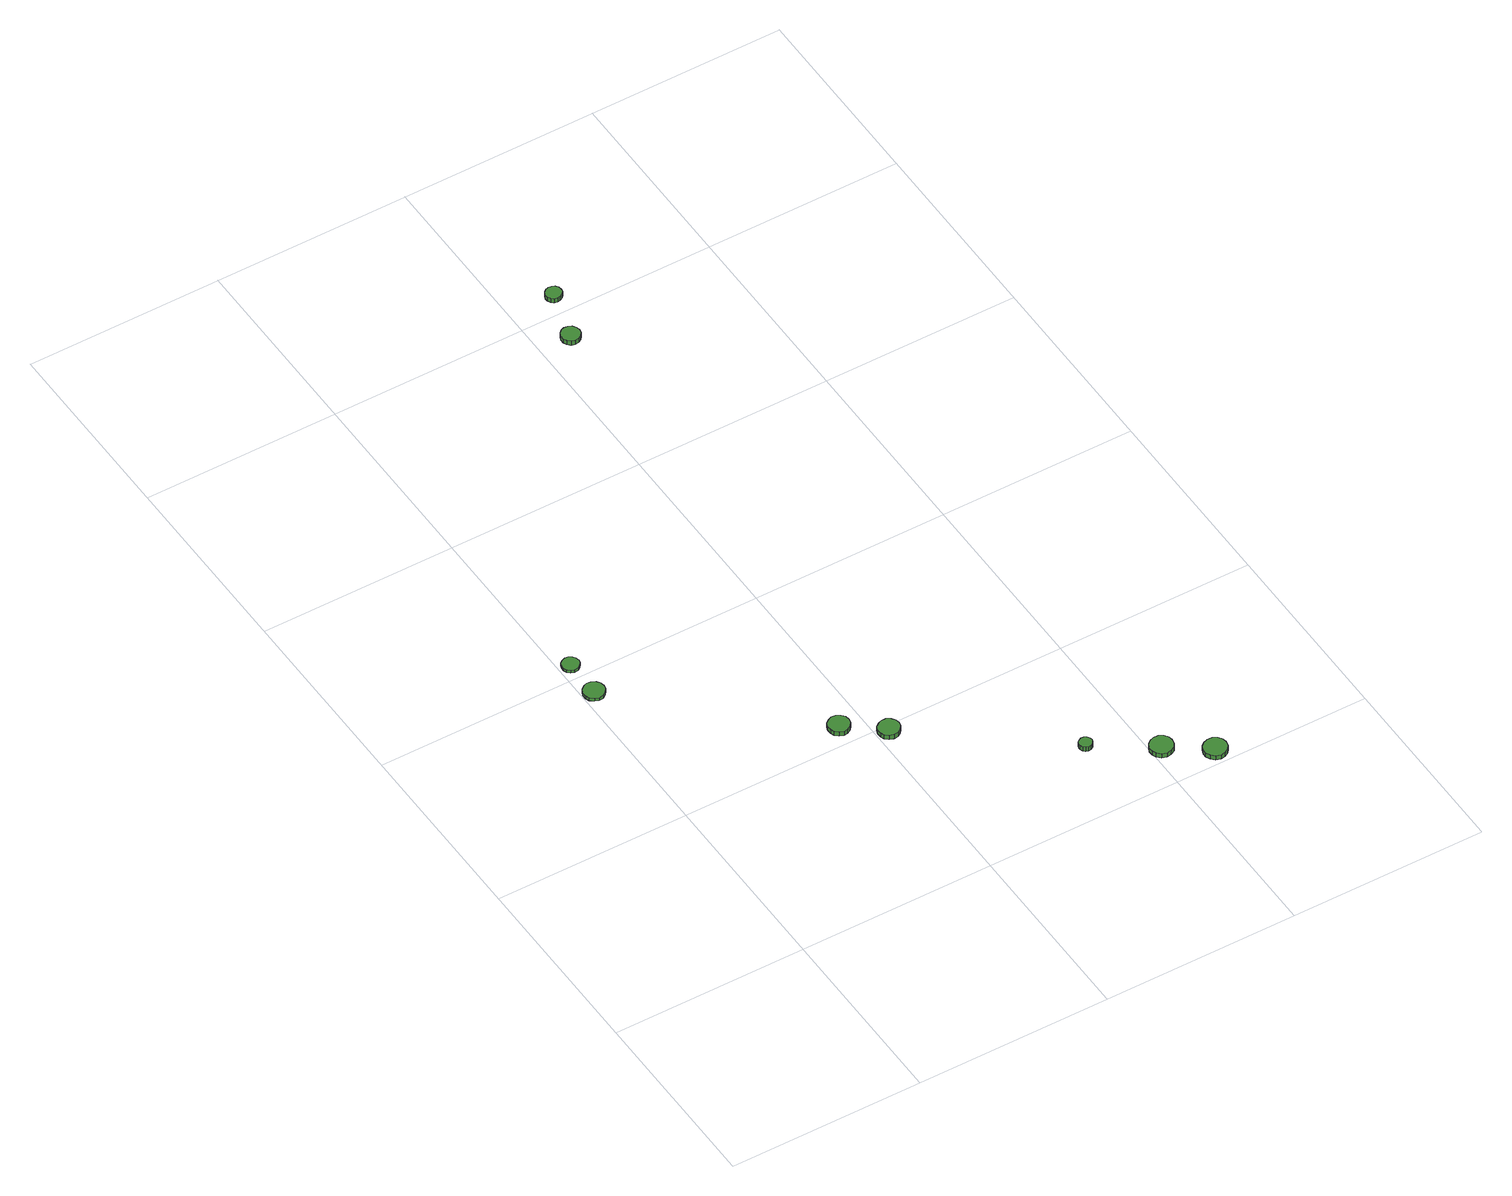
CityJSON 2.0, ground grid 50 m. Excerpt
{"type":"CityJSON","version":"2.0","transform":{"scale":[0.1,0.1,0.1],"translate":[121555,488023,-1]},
"CityObjects":{
"tree1":{"type":"SolitaryVegetationObject","attributes":{"function":"something"},"geometry":[{"type":"MultiSurface","lod":"1","boundaries":[[[0,1,2,3,4,5,6,7,8,9,10,11,12,13,14]],[[15,16,17,18,19,20,21,22,23,24,25,26,27,28,29]],[[0,29,28,1]],[[1,28,27,2]],[[2,27,26,3]],[[3,26,25,4]],[[4,25,24,5]],[[5,24,23,6]],[[6,23,22,7]],[[7,22,21,8]],[[8,21,20,9]],[[9,20,19,10]],[[10,19,18,11]],[[11,18,17,12]],[[12,17,16,13]],[[13,16,15,14]],[[14,15,29,0]]]}]},
"tree2":{"type":"SolitaryVegetationObject","attributes":{"function":"something"},"geometry":[{"type":"MultiSurface","lod":"1","boundaries":[[[30,31,32,33,34,35,36,37,38,39,40,41,42,43,44]],[[45,46,47,48,49,50,51,52,53,54,55,56,57,58,59]],[[30,59,58,31]],[[31,58,57,32]],[[32,57,56,33]],[[33,56,55,34]],[[34,55,54,35]],[[35,54,53,36]],[[36,53,52,37]],[[37,52,51,38]],[[38,51,50,39]],[[39,50,49,40]],[[40,49,48,41]],[[41,48,47,42]],[[42,47,46,43]],[[43,46,45,44]],[[44,45,59,30]]]}]},
"tree3":{"type":"SolitaryVegetationObject","attributes":{"function":"something"},"geometry":[{"type":"MultiSurface","lod":"1","boundaries":[[[60,61,62,63,64,65,66,67,68,69,70,71,72,73,74]],[[75,76,77,78,79,80,81,82,83,84,85,86,87,88,89]],[[60,89,88,61]],[[61,88,87,62]],[[62,87,86,63]],[[63,86,85,64]],[[64,85,84,65]],[[65,84,83,66]],[[66,83,82,67]],[[67,82,81,68]],[[68,81,80,69]],[[69,80,79,70]],[[70,79,78,71]],[[71,78,77,72]],[[72,77,76,73]],[[73,76,75,74]],[[74,75,89,60]]]}]},
"tree4":{"type":"SolitaryVegetationObject","attributes":{"function":"something"},"geometry":[{"type":"MultiSurface","lod":"1","boundaries":[[[90,91,92,93,94,95,96,97,98,99,100,101,102,103,104]],[[105,106,107,108,109,110,111,112,113,114,115,116,117,118,119]],[[90,119,118,91]],[[91,118,117,92]],[[92,117,116,93]],[[93,116,115,94]],[[94,115,114,95]],[[95,114,113,96]],[[96,113,112,97]],[[97,112,111,98]],[[98,111,110,99]],[[99,110,109,100]],[[100,109,108,101]],[[101,108,107,102]],[[102,107,106,103]],[[103,106,105,104]],[[104,105,119,90]]]}]},
"tree5":{"type":"SolitaryVegetationObject","attributes":{"function":"something"},"geometry":[{"type":"MultiSurface","lod":"1","boundaries":[[[120,121,122,123,124,125,126,127,128,129,130,131,132,133,134]],[[135,136,137,138,139,140,141,142,143,144,145,146,147,148,149]],[[120,149,148,121]],[[121,148,147,122]],[[122,147,146,123]],[[123,146,145,124]],[[124,145,144,125]],[[125,144,143,126]],[[126,143,142,127]],[[127,142,141,128]],[[128,141,140,129]],[[129,140,139,130]],[[130,139,138,131]],[[131,138,137,132]],[[132,137,136,133]],[[133,136,135,134]],[[134,135,149,120]]]}]},
"tree6":{"type":"SolitaryVegetationObject","attributes":{"function":"something"},"geometry":[{"type":"MultiSurface","lod":"1","boundaries":[[[150,151,152,153,154,155,156,157,158,159,160,161,162,163,164]],[[165,166,167,168,169,170,171,172,173,174,175,176,177,178,179]],[[150,179,178,151]],[[151,178,177,152]],[[152,177,176,153]],[[153,176,175,154]],[[154,175,174,155]],[[155,174,173,156]],[[156,173,172,157]],[[157,172,171,158]],[[158,171,170,159]],[[159,170,169,160]],[[160,169,168,161]],[[161,168,167,162]],[[162,167,166,163]],[[163,166,165,164]],[[164,165,179,150]]]}]},
"tree7":{"type":"SolitaryVegetationObject","attributes":{"function":"something"},"geometry":[{"type":"MultiSurface","lod":"1","boundaries":[[[180,181,182,183,184,185,186,187,188,189,190,191,192,193,194]],[[195,196,197,198,199,200,201,202,203,204,205,206,207,208,209]],[[180,209,208,181]],[[181,208,207,182]],[[182,207,206,183]],[[183,206,205,184]],[[184,205,204,185]],[[185,204,203,186]],[[186,203,202,187]],[[187,202,201,188]],[[188,201,200,189]],[[189,200,199,190]],[[190,199,198,191]],[[191,198,197,192]],[[192,197,196,193]],[[193,196,195,194]],[[194,195,209,180]]]}]},
"tree8":{"type":"SolitaryVegetationObject","attributes":{"function":"something"},"geometry":[{"type":"MultiSurface","lod":"1","boundaries":[[[210,211,212,213,214,215,216,217,218,219,220,221,222,223,224]],[[225,226,227,228,229,230,231,232,233,234,235,236,237,238,239]],[[210,239,238,211]],[[211,238,237,212]],[[212,237,236,213]],[[213,236,235,214]],[[214,235,234,215]],[[215,234,233,216]],[[216,233,232,217]],[[217,232,231,218]],[[218,231,230,219]],[[219,230,229,220]],[[220,229,228,221]],[[221,228,227,222]],[[222,227,226,223]],[[223,226,225,224]],[[224,225,239,210]]]}]},
"tree9":{"type":"SolitaryVegetationObject","attributes":{"function":"something"},"geometry":[{"type":"MultiSurface","lod":"1","boundaries":[[[240,241,242,243,244,245,246,247,248,249,250,251,252,253,254]],[[255,256,257,258,259,260,261,262,263,264,265,266,267,268,269]],[[240,269,268,241]],[[241,268,267,242]],[[242,267,266,243]],[[243,266,265,244]],[[244,265,264,245]],[[245,264,263,246]],[[246,263,262,247]],[[247,262,261,248]],[[248,261,260,249]],[[249,260,259,250]],[[250,259,258,251]],[[251,258,257,252]],[[252,257,256,253]],[[253,256,255,254]],[[254,255,269,240]]]}]}
},
"vertices":[
[57,940,18],[55,951,18],[48,960,18],[38,966,18],[27,967,18],[17,963,18],[8,956,18],[4,946,18],[4,934,18],[8,924,18],[17,917,18],[27,913,18],[38,914,18],[48,920,18],[55,929,18],[55,929,9],[48,920,9],[38,914,9],[27,913,9],[17,917,9],[8,924,9],[4,934,9],[4,946,9],[8,956,9],[17,963,9],[27,967,9],[38,966,9],[48,960,9],[55,951,9],[57,940,9],
[52,1040,17],[50,1049,17],[45,1056,17],[37,1061,17],[28,1062,17],[19,1059,17],[12,1053,17],[9,1045,17],[9,1035,17],[12,1027,17],[19,1021,17],[28,1018,17],[37,1019,17],[45,1024,17],[50,1031,17],[50,1031,9],[45,1024,9],[37,1019,9],[28,1018,9],[19,1021,9],[12,1027,9],[9,1035,9],[9,1045,9],[12,1053,9],[19,1059,9],[28,1062,9],[37,1061,9],[45,1056,9],[50,1049,9],[52,1040,9],
[467,550,25],[465,561,25],[458,570,25],[448,576,25],[437,577,25],[427,573,25],[418,566,25],[414,556,25],[414,544,25],[418,534,25],[427,527,25],[437,523,25],[448,524,25],[458,530,25],[465,539,25],[465,539,12],[458,530,12],[448,524,12],[437,523,12],[427,527,12],[418,534,12],[414,544,12],[414,556,12],[418,566,12],[427,573,12],[437,577,12],[448,576,12],[458,570,12],[465,561,12],[467,550,12],
[557,480,26],[555,491,26],[548,500,26],[538,506,26],[527,507,26],[517,503,26],[508,496,26],[504,486,26],[504,474,26],[508,464,26],[517,457,26],[527,453,26],[538,454,26],[548,460,26],[555,469,26],[555,469,13],[548,460,13],[538,454,13],[527,453,13],[517,457,13],[508,464,13],[504,474,13],[504,486,13],[508,496,13],[517,503,13],[527,507,13],[538,506,13],[548,500,13],[555,491,13],[557,480,13],
[897,200,30],[895,207,30],[891,212,30],[885,216,30],[878,217,30],[872,214,30],[866,210,30],[864,203,30],[864,197,30],[866,190,30],[872,186,30],[878,183,30],[885,184,30],[891,188,30],[895,193,30],[895,193,17],[891,188,17],[885,184,17],[878,183,17],[872,186,17],[866,190,17],[864,197,17],[864,203,17],[866,210,17],[872,214,17],[878,217,17],[885,216,17],[891,212,17],[895,207,17],[897,200,17],
[1049,100,33],[1047,112,33],[1040,122,33],[1029,128,33],[1017,129,33],[1005,125,33],[996,117,33],[991,106,33],[991,94,33],[996,83,33],[1005,75,33],[1017,71,33],[1029,72,33],[1040,78,33],[1047,88,33],[1047,88,20],[1040,78,20],[1029,72,20],[1017,71,20],[1005,75,20],[996,83,20],[991,94,20],[991,106,20],[996,117,20],[1005,125,20],[1017,129,20],[1029,128,20],[1040,122,20],[1047,112,20],[1049,100,20],
[1149,30,33],[1147,42,33],[1140,52,33],[1129,58,33],[1117,59,33],[1105,55,33],[1096,47,33],[1091,36,33],[1091,24,33],[1096,13,33],[1105,5,33],[1117,1,33],[1129,2,33],[1140,8,33],[1147,18,33],[1147,18,20],[1140,8,20],[1129,2,20],[1117,1,20],[1105,5,20],[1096,13,20],[1091,24,20],[1091,36,20],[1096,47,20],[1105,55,20],[1117,59,20],[1129,58,20],[1140,52,20],[1147,42,20],[1149,30,20],
[604,1920,26],[602,1930,26],[596,1938,26],[587,1943,26],[577,1944,26],[568,1941,26],[561,1934,26],[557,1925,26],[557,1915,26],[561,1906,26],[568,1899,26],[577,1896,26],[587,1897,26],[596,1902,26],[602,1910,26],[602,1910,13],[596,1902,13],[587,1897,13],[577,1896,13],[568,1899,13],[561,1906,13],[557,1915,13],[557,1925,13],[561,1934,13],[568,1941,13],[577,1944,13],[587,1943,13],[596,1938,13],[602,1930,13],[604,1920,13],
[630,2040,39],[629,2048,39],[624,2055,39],[616,2059,39],[608,2060,39],[600,2058,39],[594,2052,39],[590,2044,39],[590,2036,39],[594,2028,39],[600,2022,39],[608,2020,39],[616,2021,39],[624,2025,39],[629,2032,39],[629,2032,26],[624,2025,26],[616,2021,26],[608,2020,26],[600,2022,26],[594,2028,26],[590,2036,26],[590,2044,26],[594,2052,26],[600,2058,26],[608,2060,26],[616,2059,26],[624,2055,26],[629,2048,26],[630,2040,26]
]}
